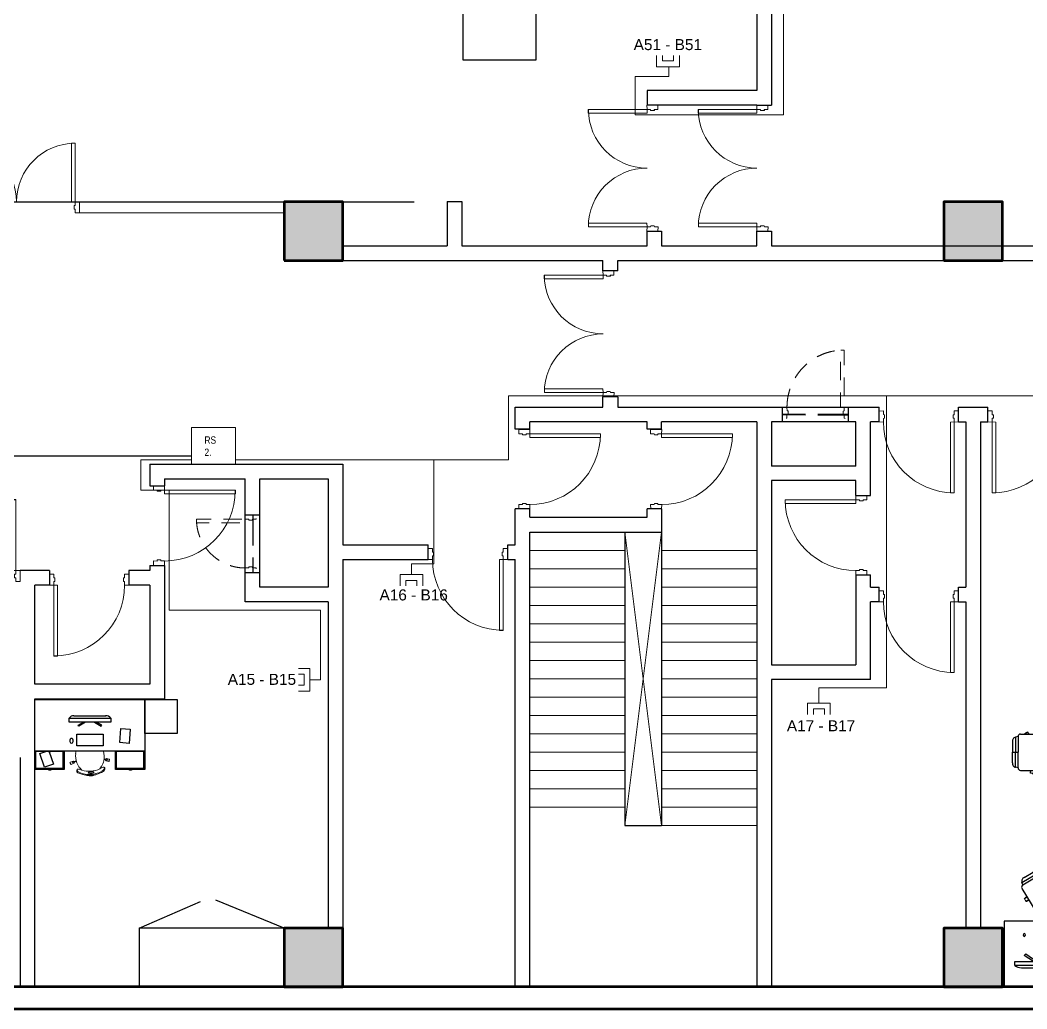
# Model space of a CAD drawing. Header units: millimetres. Extents: x 521 to 148073, y -17811 to 32040.
# Drawn here: x 14911 to 29026, y 1225 to 15078 of the extents above; entities that cross this region are included whole.
import ezdxf

# ---------------------------------------------------------------- set-up
doc = ezdxf.new("R2010")
doc.units = ezdxf.units.MM
doc.linetypes.add('DGN Style 2', pattern=[0.41784, 0.250704, -0.167136])
doc.linetypes.add('DGN Style 3', pattern=[0.584976, 0.41784, -0.167136])
doc.layers.add('kab žlab', color=6, linetype='Continuous')
doc.layers.add('srafa', color=7, linetype='Continuous')
for name, color, linetype, lineweight in [('nabytek', 7, 'Continuous', 30), ('OAP220', 1, 'Continuous', 30), ('OAP240', 7, 'Continuous', 0), ('OAP280', 2, 'Continuous', 53), ('OAP313', 1, 'Continuous', 0), ('OAP315', 5, 'Continuous', 0), ('OAP319', 7, 'Continuous', 0), ('OAP325', 1, 'Continuous', 0), ('OAP417', 2, 'Continuous', 0), ('RC1.', 190, 'Continuous', 20), ('RC2.', 150, 'Continuous', 20)]:
    doc.layers.add(name, color=color, linetype=linetype, lineweight=lineweight)
doc.styles.add('PDF Arial', font='arial.ttf')
doc.styles.get("Standard").update_dxf_attribs({"font": 'technic_.ttf', "height": 100})

# ---------------------------------------------------------------- blocks, each defined once
blk = doc.blocks.new('*U8')
at = {"layer": 'OAP315', "extrusion": (0, 0, -1), "flags": 128}
for points in [[(-0.486, 0.735), (-0.532, 0.754), (-0.836, 0.014), (-0.789, -0.005), (-0.486, 0.735)], [(0.645, -0.593), (0.599, -0.574), (0.902, 0.167), (0.948, 0.148), (0.645, -0.593)], [(-0.891, 0.037), (-0.836, 0.014), (-0.855, -0.032), (-0.841, -0.038), (-0.86, -0.084), (-0.874, -0.079), (-0.893, -0.125), (-0.948, -0.102), (-0.891, 0.037)], [(0.7, -0.615), (0.645, -0.593), (0.626, -0.639), (0.612, -0.633), (0.593, -0.68), (0.607, -0.685), (0.588, -0.731), (0.643, -0.754), (0.7, -0.615)]]:
    blk.add_lwpolyline(points, close=True, dxfattribs=at)
at = {"layer": 'OAP315', "extrusion": (0, 0, -1)}
blk.add_arc((-0.836, 0.014), 0.8, 337.7176, 67.7176, dxfattribs=at)
at = {"layer": 'OAP315'}
blk.add_arc((-0.645, -0.593), 0.8, 22.2824, 112.2824, dxfattribs=at)
blk = doc.blocks.new('B1500-91')
at = {"layer": 'OAP315', "rotation": 67.71764840910753}
blk.add_blockref('*U8', (-0.304, 0.881), dxfattribs=at)
blk = doc.blocks.new('*U6')
at = {"layer": 'OAP315', "extrusion": (0, 0, -1), "flags": 128}
for points in [[(0.059, -0.409), (0.025, -0.373), (0.723, 0.294), (0.757, 0.258), (0.059, -0.409)], [(-0.649, 0.332), (-0.607, 0.289), (-0.643, 0.254), (-0.633, 0.243), (-0.669, 0.209), (-0.68, 0.22), (-0.716, 0.185), (-0.757, 0.229), (-0.649, 0.332)], [(0.101, -0.452), (0.059, -0.409), (0.023, -0.444), (0.013, -0.433), (-0.023, -0.467), (-0.013, -0.478), (-0.049, -0.513), (-0.008, -0.556), (0.101, -0.452)]]:
    blk.add_lwpolyline(points, close=True, dxfattribs=at)
at = {"layer": 'OAP315'}
blk.add_arc((-0.059, -0.409), 0.965, 46.3107, 136.3107, dxfattribs=at)
blk = doc.blocks.new('A900-90')
at = {"layer": 'OAP315', "rotation": 313.6892712838268}
blk.add_blockref('*U6', (0.397, 0.24), dxfattribs=at)
blk = doc.blocks.new('*U23')
at = {"layer": 'OAP313', "linetype": 'DGN Style 2', "extrusion": (0, 0, -1), "flags": 128}
for points in [[(0.311, 0.168), (0.283, 0.127), (-0.36, 0.568), (-0.332, 0.609), (0.311, 0.168)], [(0.345, 0.217), (0.311, 0.168), (0.352, 0.14), (0.344, 0.127), (0.385, 0.099), (0.394, 0.111), (0.435, 0.083), (0.469, 0.132), (0.345, 0.217)], [(-0.164, -0.525), (-0.13, -0.475), (-0.089, -0.503), (-0.081, -0.491), (-0.039, -0.519), (-0.048, -0.532), (-0.007, -0.56), (-0.041, -0.609), (-0.164, -0.525)]]:
    blk.add_lwpolyline(points, close=True, dxfattribs=at)
at = {"layer": 'OAP313', "linetype": 'DGN Style 2'}
blk.add_arc((-0.311, 0.168), 0.78, 304.8212, 34.4774, dxfattribs=at)
blk = doc.blocks.new('*U22')
at = {"layer": 'OAP220'}
for p, q in [((0.132, 0.471), (-0.033, 0.358)), ((0.642, -0.27), (0.477, -0.384))]:
    blk.add_line(p, q, dxfattribs=at)
at = {"layer": 'OAP220', "linetype": 'DGN Style 3', "lineweight": 40}
blk.add_line((0.05, 0.415), (0.559, -0.327), dxfattribs=at)
at = {"layer": 'OAP313', "linetype": 'DGN Style 2', "extrusion": (0, 0, -1), "rotation": 291.0451182002879}
blk.add_blockref('*U23', (-0.046, -0.042), dxfattribs=at)
blk = doc.blocks.new('AP715-90-HR')
at = {"layer": 'OAP220', "rotation": 55.52255910014399}
blk.add_blockref('*U22', (0.314, -0.176), dxfattribs=at)
blk = doc.blocks.new('*U14')
at = {"layer": 'OAP313', "linetype": 'DGN Style 2', "flags": 128}
for points in [[(-0.266, 0.436), (-0.222, 0.395), (-0.188, 0.431), (-0.177, 0.421), (-0.142, 0.457), (-0.153, 0.467), (-0.119, 0.503), (-0.162, 0.545), (-0.266, 0.436)], [(0.302, -0.106), (0.258, -0.065), (0.293, -0.028), (0.282, -0.018), (0.317, 0.018), (0.328, 0.008), (0.362, 0.044), (0.405, 0.002), (0.302, -0.106)], [(-0.236, -0.51), (-0.2, -0.545), (0.258, -0.065), (0.222, -0.03), (-0.236, -0.51)]]:
    blk.add_lwpolyline(points, close=True, dxfattribs=at)
at = {"layer": 'OAP313', "linetype": 'DGN Style 2', "extrusion": (0, 0, -1)}
blk.add_arc((-0.26, -0.064), 0.666, 313.7679, 43.5275, dxfattribs=at)
blk = doc.blocks.new('AP600-90_1')
at = {"layer": 'OAP313', "linetype": 'DGN Style 2', "rotation": 313.6892711747349}
blk.add_blockref('*U14', (-0.132, 0.291), dxfattribs=at)
blk = doc.blocks.new('*U12')
at = {"layer": 'OAP220'}
for p, q in [((0.43, 0.178), (0.543, 0.013)), ((-0.217, -0.266), (-0.104, -0.431))]:
    blk.add_line(p, q, dxfattribs=at)
at = {"layer": 'OAP220', "linetype": 'DGN Style 3'}
blk.add_line((-0.158, -0.353), (0.49, 0.091), dxfattribs=at)
at = {"layer": 'OAP313', "linetype": 'DGN Style 2', "rotation": 304.477440899856}
blk.add_blockref('AP600-90_1', (-0.217, -0.266), dxfattribs=at)
blk = doc.blocks.new('AP600-90')
at = {"layer": 'OAP220', "rotation": 55.52255910014399}
blk.add_blockref('*U12', (-0.097, 0.33), dxfattribs=at)
blk = doc.blocks.new('*U78')
at = {"layer": 'nabytek'}
for p, q in [((-58, 2137), (-58, 2307)), ((-33, 2331), (312, 2331)), ((436, 2331), (90, 2331)), ((461, 2137), (461, 2307)), ((-224, 1966), (-195, 2001)), ((-195, 2001), (-88, 2001)), ((133, 2087), (-16, 2087)), ((133, 1961), (133, 2087)), ((172, 2087), (133, 2087)), ((172, 2087), (172, 1961)), ((172, 2087), (312, 2087)), ((230, 2087), (230, 1961)), ((270, 1961), (270, 2087)), ((270, 2087), (419, 2087)), ((598, 2001), (490, 2001)), ((627, 1966), (598, 2001)), ((-224, 580), (-224, 1966)), ((-1, 1961), (312, 1961)), ((403, 1961), (90, 1961)), ((90, 1961), (270, 1961)), ((312, 1961), (133, 1961)), ((172, 1961), (205, 1961)), ((627, -230), (627, 1966)), ((-959, 1177), (-994, 1168)), ((-994, 1168), (-994, 957)), ((-959, 1177), (-959, 957)), ((-924, 1212), (-546, 1212)), ((-815, 1235), (-809, 1215)), ((-808, 1212), (-809, 1215)), ((-546, 1212), (-485, 1153)), ((-485, 1153), (-485, 957)), ((-1038, 1106), (-1038, 957)), ((-554, 128), (107, 1032)), ((168, 995), (-482, 102)), ((-473, 1075), (-469, 1054)), ((-465, 1034), (-469, 1054)), ((-1038, 808), (-1038, 957)), ((-1038, 957), (-959, 957)), ((-994, 746), (-994, 957)), ((-959, 737), (-959, 957)), ((-485, 761), (-485, 957)), ((-959, 737), (-994, 746)), ((-546, 702), (-485, 761)), ((-472, 777), (-468, 798)), ((-465, 819), (-468, 798)), ((-924, 702), (-546, 702)), ((-451, 369), (-451, 452)), ((-451, 452), (-425, 452)), ((-224, 452), (-224, 456)), ((65, 296), (72, 259)), ((-502, 210), (-121, 280)), ((-482, 102), (-502, 210)), ((-101, 171), (-482, 102)), ((-100, 166), (-101, 171)), ((79, 222), (72, 259)), ((-554, 128), (-482, 102)), ((-224, -219), (-224, -29)), ((-174, -280), (421, -280)), ((555, -280), (421, -280)), ((-619, -645), (-746, -722)), ((-543, -651), (-724, -759)), ((-517, -676), (-706, -789)), ((-517, -676), (-543, -651)), ((-469, -688), (-274, -1012)), ((-904, -868), (-724, -759)), ((-894, -903), (-706, -789)), ((-874, -799), (-746, -722)), ((-746, -722), (-706, -789)), ((-409, -788), (-407, -785)), ((-393, -769), (-407, -785)), ((-906, -951), (-711, -1275)), ((-894, -903), (-904, -868)), ((-293, -1094), (-461, -1196)), ((-274, -1012), (-293, -1094)), ((-629, -1297), (-461, -1196)), ((-385, -1173), (-369, -1159)), ((-354, -1145), (-369, -1159)), ((-711, -1275), (-629, -1297)), ((-608, -1300), (-589, -1292)), ((-569, -1284), (-589, -1292)), ((185, -1849), (200, -1830)), ((200, -1830), (336, -1898)), ((860, -1829), (476, -1880)), ((730, -1761), (617, -1861)), ((655, -1856), (749, -1775)), ((749, -1775), (730, -1761)), ((-1002, -1975), (-516, -1975)), ((-873, -1890), (-851, -1869)), ((-742, -1975), (-873, -1890)), ((-851, -1869), (-694, -1975)), ((-30, -1975), (-516, -1975)), ((-181, -1869), (-338, -1975)), ((-290, -1975), (-159, -1890)), ((-159, -1890), (-181, -1869)), ((92, -1930), (476, -1880)), ((172, -1991), (485, -1950)), ((297, -1903), (185, -1849)), ((396, -1961), (424, -1977)), ((424, -1977), (488, -1969)), ((799, -1908), (485, -1950)), ((551, -1961), (488, -1969)), ((574, -1938), (551, -1961)), ((-912, -2064), (-516, -2064)), ((-628, -2064), (-596, -2088)), ((-596, -2088), (-516, -2088)), ((-119, -2064), (-516, -2064)), ((-435, -2088), (-516, -2088)), ((-404, -2064), (-435, -2088))]:
    blk.add_line(p, q, dxfattribs=at)
for points in [[(43, 946), (24, 946), (24, 1296), (405, 1296), (405, 946), (132, 946)], [(-853, 1212), (-857, 1222), (-815, 1235), (-809, 1215)], [(-808, 1212), (-809, 1215)], [(-485, 1072), (-473, 1075), (-469, 1054)], [(-485, 1030), (-465, 1034), (-469, 1054)], [(-485, 822), (-465, 819), (-468, 798)], [(-485, 779), (-472, 777), (-468, 798)], [(-762, 660), (-782, 661), (-780, 702)], [(-762, 660), (-741, 659), (-739, 702)], [(-425, 452), (421, 452), (421, -29), (-451, -29), (-451, 108)], [(-451, 219), (-451, 369)], [(-111, 226), (-122, 286), (43, 315)], [(65, 296), (72, 259)], [(-604, 275), (-502, 210), (-554, 128), (-656, 194)], [(-111, 226), (-100, 166), (65, 196)], [(79, 222), (72, 259)], [(-433, -748), (-426, -740), (-393, -769), (-407, -785)], [(-409, -788), (-407, -785)], [(-858, -1112), (-868, -1093), (-832, -1074)], [(-858, -1112), (-848, -1130), (-810, -1110)], [(-577, -1265), (-569, -1284), (-589, -1292)], [(-399, -1158), (-385, -1173), (-369, -1159)], [(-362, -1136), (-354, -1145), (-369, -1159)], [(-613, -1287), (-608, -1300), (-589, -1292)], [(482, -1925), (866, -1875), (860, -1829), (476, -1880)], [(-516, -2033), (-1002, -2033), (-1002, -1975), (-516, -1975)], [(-516, -2033), (-30, -2033), (-30, -1975), (-516, -1975)], [(482, -1925), (98, -1975), (92, -1930), (476, -1880)]]:
    blk.add_lwpolyline(points, dxfattribs=at)
blk.add_lwpolyline([(-1154, -2331), (1154, -2331), (1154, -1412), (-1154, -1412)], close=True, dxfattribs=at)
blk.add_circle((205, 1122), 133, dxfattribs=at)
for centre, radius, start, end in [((-29, 2302), 29.4, 81.9407, 170.0281), ((432, 2302), 29.4, 9.9719, 98.0593), ((-10, 2135), 48.2, 177.1723, 277.1519), ((413, 2135), 48.2, 262.8481, 2.8277), ((5, 2088), 127, 223.3085, 272.3226), ((398, 2088), 127, 267.6774, 316.6915), ((-985, 1115), 53.5, 99.8338, 189.9471), ((-919, 1172), 39.9, 96.8424, 173.1576), ((-826, 1200), 36, 75.9742, 139.9989), ((-488, 1041), 36, 69.914, 84.7701), ((-492, 1059), 36, 283.3806, 313.9387), ((-985, 799), 53.5, 170.0529, 260.1662), ((-919, 742), 39.9, 186.8424, 263.1576), ((-491, 792), 36, 49.4152, 79.7512), ((-488, 811), 36, 275.6596, 293.4399), ((-547, 764), 61.7, 357.2677, 2.7323), ((-751, 681), 36, 145.1372, 209.162), ((-770, 682), 36, 325.1372, 29.162), ((-630, 234), 48.4, 57.5834, 237.5834), ((41, 290), 25.6, 6.9044, 85.0243), ((53, 219), 25.6, 295.6337, 13.7535), ((-150, -209), 74.5, 172.1869, 251.4375), ((556, -206), 74.5, 262.1869, 341.4375), ((-584, -686), 53.5, 40.8802, 130.9935), ((-501, -712), 39.9, 37.8889, 114.204), ((-854, -848), 53.5, 111.0994, 201.2126), ((-429, -778), 36, 17.0206, 81.0453), ((-869, -934), 39.9, 127.8889, 204.204), ((-834, -1110), 36, 86.1837, 150.2084), ((-843, -1093), 36, 266.1837, 330.2084), ((-606, -1275), 36, 350.4617, 20.7977), ((-377, -1137), 36, 224.4271, 254.9851), ((-391, -1150), 36, 10.9604, 25.8166), ((-658, -1242), 61.7, 298.3141, 303.7788), ((-588, -1268), 36, 216.706, 234.4864), ((153, -1892), 101, 236.3367, 280.537), ((791, -1808), 101, 274.3953, 318.5955), ((-919, -1937), 126, 228.8706, 273.0709), ((-113, -1937), 126, 266.9291, 311.1294)]:
    blk.add_arc(centre, radius, start, end, dxfattribs=at)
blk = doc.blocks.new('*U79')
at = {"layer": 'nabytek', "color": 0, "linetype": 'ByBlock', "lineweight": -2, "transparency": 16777216}
for p in [(0, 0), (3084, 0), (6167, 0), (9251, 0)]:
    blk.add_blockref('*U78', p, dxfattribs=at)

msp = doc.modelspace()

# ---------------------------------------------------------------- linework, layer by layer
at = {"layer": 'kab žlab'}
msp.add_line((14809, 8973), (17315, 8973), dxfattribs=at)
at = {"layer": 'nabytek'}
for p, q in [((15665, 5331), (16114, 5331)), ((15726, 5199), (15799, 5241)), ((15829, 5241), (15733, 5186)), ((15952, 5241), (16048, 5186)), ((16056, 5199), (15983, 5241)), ((15733, 5186), (15726, 5199)), ((16048, 5186), (16056, 5199)), ((16159, 4694), (16165, 4720)), ((16580, 2356), (17438, 2728)), ((18612, 2356), (17655, 2748))]:
    msp.add_line(p, q, dxfattribs=at)
for points in [[(22141, 16421), (22141, 14516), (21124, 14516), (21124, 17271), (22257, 17271)], [(15318, 4827), (15377, 4654), (15253, 4611), (15188, 4801), (15287, 4835)]]:
    msp.add_lwpolyline(points, dxfattribs=at)
for points in [[(15117, 5558), (16658, 5558), (16658, 4835), (15117, 4835)], [(16658, 5558), (17114, 5558), (17114, 5084), (16658, 5084)], [(16182, 5300), (16182, 5241), (15600, 5241), (15600, 5300)], [(16325, 5154), (16455, 5144), (16440, 4945), (16309, 4955)], [(16073, 5076), (16073, 4908), (15705, 4908), (15705, 5076)], [(15117, 4835), (15528, 4835), (15528, 4578), (15117, 4578)], [(15132, 4835), (15509, 4835), (15509, 4594), (15132, 4594)], [(15310, 4835), (15336, 4835), (15336, 4827), (15310, 4827)], [(16247, 4835), (16658, 4835), (16658, 4578), (16247, 4578)], [(16263, 4835), (16640, 4835), (16640, 4594), (16263, 4594)], [(15311, 4578), (15341, 4578), (15341, 4568), (15311, 4568)], [(16442, 4578), (16471, 4578), (16471, 4568), (16442, 4568)], [(18612, 1533), (18612, 2356), (16580, 2356), (16580, 1533)]]:
    msp.add_lwpolyline(points, close=True, dxfattribs=at)
at = {"layer": 'nabytek', "lineweight": 13}
for points in [[(15620, 4651), (15610, 4676)], [(15653, 4697), (15615, 4682), (15660, 4696)], [(15665, 4666), (15628, 4650), (15670, 4671)], [(15653, 4697), (15655, 4697), (15657, 4695)], [(15670, 4671), (15669, 4674), (15665, 4685), (15660, 4696)], [(15696, 4701), (15668, 4690)], [(15698, 4693), (15671, 4682)], [(16086, 4720), (16107, 4716)], [(16087, 4729), (16109, 4724)], [(16109, 4705), (16110, 4708), (16113, 4720), (16116, 4731)], [(16115, 4700), (16155, 4691), (16109, 4705)], [(16123, 4733), (16162, 4724), (16116, 4731)], [(16119, 4731), (16120, 4733), (16123, 4733)], [(16159, 4694), (16157, 4692), (16155, 4691)], [(15628, 4650), (15625, 4650), (15624, 4652)], [(15760, 4516), (15722, 4532), (15714, 4538), (15707, 4548)], [(15760, 4516), (15722, 4532), (15714, 4538), (15707, 4548)], [(15713, 4579), (15717, 4583)], [(15713, 4579), (15717, 4583)], [(15719, 4584), (15731, 4582)], [(15719, 4584), (15731, 4582)], [(15775, 4567), (15731, 4582)], [(15775, 4567), (15731, 4582)], [(15750, 4600), (15775, 4567)], [(15750, 4600), (15775, 4567)], [(15874, 4525), (15867, 4529), (15864, 4534), (15869, 4539), (15884, 4543)], [(15874, 4525), (15867, 4529), (15864, 4534), (15869, 4539), (15884, 4543)], [(15864, 4534), (15869, 4539), (15864, 4534), (15867, 4529)], [(15864, 4534), (15869, 4539), (15864, 4534), (15867, 4529)], [(15869, 4539), (15884, 4543)], [(15869, 4539), (15884, 4543)], [(15874, 4525), (15906, 4529)], [(15874, 4525), (15906, 4529)], [(15884, 4543), (15905, 4545), (15925, 4546)], [(15884, 4543), (15905, 4545), (15925, 4546)], [(15905, 4545), (15884, 4543)], [(15905, 4545), (15884, 4543)], [(15886, 4527), (15886, 4522)], [(15892, 4522), (15889, 4527)], [(15889, 4522), (15889, 4527)], [(15916, 4530), (15913, 4522), (15909, 4522), (15891, 4527)], [(15925, 4546), (15905, 4545)], [(15925, 4546), (15905, 4545)], [(15906, 4529), (15938, 4530)], [(15906, 4529), (15938, 4530)], [(15919, 4530), (15920, 4524)], [(15925, 4546), (15940, 4545)], [(15925, 4546), (15940, 4545), (15946, 4540), (15944, 4535), (15938, 4530)], [(15925, 4546), (15940, 4545)], [(15925, 4546), (15940, 4545), (15946, 4540), (15944, 4535), (15938, 4530)], [(15944, 4535), (15938, 4530), (15944, 4535), (15946, 4540)], [(15944, 4535), (15938, 4530), (15944, 4535), (15946, 4540)], [(16029, 4587), (16050, 4623)], [(16029, 4587), (16050, 4623)], [(16070, 4609), (16029, 4587)], [(16070, 4609), (16029, 4587)], [(16099, 4578), (16094, 4568), (16087, 4561), (16052, 4538)], [(16099, 4578), (16094, 4568), (16087, 4561), (16052, 4538)], [(16070, 4609), (16082, 4612)], [(16070, 4609), (16082, 4612)], [(16084, 4612), (16089, 4608)], [(16084, 4612), (16089, 4608)], [(15845, 4496), (15845, 4496)], [(15845, 4496), (15845, 4496)], [(15957, 4502), (15909, 4495), (15859, 4495)], [(15957, 4502), (15909, 4495), (15859, 4495)], [(15909, 4495), (15859, 4495)], [(15909, 4495), (15859, 4495)], [(15957, 4502), (15909, 4495)], [(15957, 4502), (15909, 4495)], [(15971, 4506), (15957, 4502)], [(15971, 4506), (15957, 4502)]]:
    msp.add_lwpolyline(points, dxfattribs=at)
at = {"layer": 'nabytek'}
for centre, radius, start, end in [((15660, 5259), 72.3, 85.6855, 146.0418), ((16112, 5239), 92.7, 41.0903, 91.6783)]:
    msp.add_arc(centre, radius, start, end, dxfattribs=at)
at = {"layer": 'nabytek', "lineweight": 13}
for centre, radius, start, end in [((16017, 4772), 329, 174.2916, 197.7947), ((16017, 4772), 329, 174.2916, 197.7947), ((15864, 4792), 175, 164.969, 175.8878), ((15864, 4792), 175, 164.969, 175.8878), ((15759, 4752), 329, 351.0504, 14.5536), ((15759, 4752), 329, 351.0504, 14.5536), ((15957, 4783), 277, 203.7964, 221.5067), ((15957, 4783), 277, 203.7964, 221.5067), ((15817, 4772), 277, 327.339, 345.0494), ((15817, 4772), 277, 327.339, 345.0494), ((15758, 4565), 53.2, 173.6868, 198.5143), ((15758, 4565), 53.2, 173.6868, 198.5143), ((15737, 4571), 25.2, 160.9045, 199.3357), ((15737, 4571), 25.2, 160.9045, 199.3357), ((15737, 4571), 25.2, 160.9045, 199.3357), ((15737, 4571), 25.2, 160.9045, 199.3357), ((15735, 4567), 22.1, 192.5077, 231.6906), ((15735, 4567), 22.1, 192.5077, 231.6906), ((15735, 4567), 22.1, 192.5077, 231.6906), ((15735, 4567), 22.1, 192.5077, 231.6906), ((15825, 4713), 194, 237.4248, 250.0501), ((15825, 4713), 194, 237.4248, 250.0501), ((15825, 4713), 194, 237.4248, 250.0501), ((15825, 4713), 194, 237.4248, 250.0501), ((15883, 4852), 344, 248.9229, 263.2418), ((15883, 4852), 344, 248.9229, 263.2418), ((15883, 4852), 344, 248.9229, 263.2418), ((15883, 4852), 344, 248.9229, 263.2418), ((15875, 4921), 368, 254.192, 274.4662), ((15875, 4921), 368, 254.192, 274.4662), ((15875, 4921), 368, 254.192, 274.4662), ((15875, 4921), 368, 254.192, 274.4662), ((15900, 4612), 90.8, 253.6066, 274.1247), ((15900, 4612), 90.8, 253.6066, 274.1247), ((15876, 4921), 368, 274.3791, 294.6532), ((15876, 4921), 368, 274.3791, 294.6532), ((15876, 4921), 368, 274.3791, 294.6532), ((15876, 4921), 368, 274.3791, 294.6532), ((15899, 4612), 90.8, 274.721, 295.2388), ((15899, 4612), 90.8, 274.721, 295.2388), ((15883, 4835), 327, 274.3529, 285.7986), ((15883, 4835), 327, 274.3529, 285.7986), ((15883, 4835), 327, 274.3529, 285.7986), ((15883, 4835), 327, 274.3529, 285.7986), ((15880, 4849), 356, 282.6255, 298.9984), ((15880, 4849), 356, 282.6255, 298.9984), ((15879, 4851), 344, 285.6034, 299.9223), ((15879, 4851), 344, 285.6034, 299.9223), ((15879, 4851), 344, 285.6034, 299.9223), ((15879, 4851), 344, 285.6034, 299.9223), ((15957, 4723), 194, 298.794, 311.4214), ((15957, 4723), 194, 298.794, 311.4214), ((15957, 4723), 194, 298.794, 311.4214), ((15957, 4723), 194, 298.794, 311.4214), ((16069, 4593), 22.1, 317.1546, 356.3375), ((16069, 4593), 22.1, 317.1546, 356.3375), ((16069, 4593), 22.1, 317.1546, 356.3375), ((16069, 4593), 22.1, 317.1546, 356.3375), ((16067, 4596), 25.2, 349.5095, 27.9407), ((16067, 4596), 25.2, 349.5095, 27.9407), ((16067, 4596), 25.2, 349.5095, 27.9407), ((16067, 4596), 25.2, 349.5095, 27.9407), ((16047, 4587), 53.2, 350.3322, 15.1518), ((16047, 4587), 53.2, 350.3322, 15.1518), ((15883, 4850), 356, 249.8467, 266.2196), ((15883, 4850), 356, 249.8467, 266.2196), ((15882, 4835), 327, 263.0467, 274.4922), ((15882, 4835), 327, 263.0467, 274.4922), ((15882, 4835), 327, 263.0467, 274.4922), ((15882, 4835), 327, 263.0467, 274.4922), ((15893, 4679), 189, 255.3185, 274.7441), ((15893, 4679), 189, 255.3185, 274.7441)]:
    msp.add_arc(centre, radius, start, end, dxfattribs=at)
at = {"layer": 'nabytek'}
msp.add_ellipse((15631, 4982), major_axis=(0, -36.8), ratio=0.550267, dxfattribs=at)
msp.add_ellipse((28990, 2259), major_axis=(0, 24.8), ratio=0.503716, start_param=-3.141592653589793, end_param=3.141592653589793, dxfattribs=at)
at = {"layer": 'nabytek', "lineweight": 13}
for points in [[(15613, 4677), (15613, 4679), (15614, 4681), (15615, 4682)], [(15644, 4680), (15643, 4686), (15650, 4694), (15657, 4694)], [(15659, 4667), (15652, 4666), (15644, 4673), (15644, 4680)], [(15647, 4676), (15645, 4681), (15648, 4689), (15653, 4691)], [(15661, 4670), (15656, 4668), (15649, 4671), (15647, 4676)], [(15653, 4691), (15657, 4694), (15665, 4692), (15668, 4687)], [(15657, 4694), (15663, 4695), (15671, 4688), (15671, 4682)], [(15668, 4687), (15672, 4675), (15666, 4667), (15659, 4667)], [(15669, 4683), (15671, 4678), (15667, 4671), (15661, 4670)], [(15671, 4682), (15668, 4669), (15667, 4666), (15665, 4666)], [(16107, 4715), (16106, 4722), (16113, 4730), (16119, 4730)], [(16121, 4703), (16115, 4702), (16107, 4709), (16107, 4715)], [(16119, 4705), (16113, 4706), (16108, 4712), (16109, 4717)], [(16110, 4721), (16111, 4726), (16119, 4730), (16124, 4727)], [(16115, 4700), (16114, 4701), (16112, 4703), (16113, 4704)], [(16119, 4730), (16126, 4731), (16134, 4724), (16134, 4718)], [(16132, 4714), (16131, 4709), (16124, 4704), (16119, 4705)], [(16134, 4718), (16135, 4711), (16128, 4703), (16121, 4703)], [(16124, 4727), (16129, 4726), (16133, 4719), (16132, 4714)], [(16162, 4724), (16164, 4724), (16165, 4721), (16165, 4720)], [(15705, 4571), (15706, 4577), (15711, 4582), (15717, 4583)], [(15705, 4571), (15706, 4577), (15711, 4582), (15717, 4583)], [(15713, 4579), (15714, 4581), (15716, 4584), (15719, 4584)], [(15713, 4579), (15714, 4581), (15716, 4584), (15719, 4584)], [(16082, 4612), (16085, 4612), (16088, 4610), (16089, 4608)], [(16082, 4612), (16085, 4612), (16088, 4610), (16089, 4608)], [(16084, 4612), (16090, 4611), (16096, 4607), (16098, 4601)], [(16084, 4612), (16090, 4611), (16096, 4607), (16098, 4601)], [(15957, 4502), (15951, 4497), (15930, 4492), (15909, 4490)], [(15957, 4502), (15951, 4497), (15930, 4492), (15909, 4490)]]:
    msp.add_open_spline(points, degree=3, dxfattribs=at)
at = {"layer": 'OAP220'}
for p, q in [((25242, 17286), (25242, 14094)), ((25447, 16104), (25447, 13889)), ((23700, 14094), (23700, 13889)), ((25242, 14094), (23700, 14094)), ((25242, 13889), (23700, 13889)), ((25242, 13889), (25447, 13889)), ((7074, 12532), (20436, 12532)), ((20899, 12539), (21104, 12539)), ((20899, 12539), (20899, 11915)), ((21104, 12539), (21104, 11915)), ((23700, 11915), (23700, 12121)), ((25242, 11915), (25242, 12121)), ((19434, 11915), (20899, 11915)), ((21104, 11915), (23700, 11915)), ((23905, 11915), (25242, 11915)), ((25447, 11915), (32360, 11915)), ((19434, 11709), (23083, 11709)), ((23083, 11566), (23083, 11709)), ((23289, 11566), (23289, 11709)), ((23289, 11709), (35896, 11709)), ((23289, 11566), (23083, 11566)), ((23289, 9798), (23083, 9798)), ((23083, 9654), (23083, 9798)), ((23289, 9798), (23289, 9654)), ((21850, 9345), (21850, 9654)), ((21850, 9654), (23083, 9654)), ((23289, 9654), (26953, 9654)), ((28068, 9654), (28479, 9654)), ((23700, 9448), (22055, 9448)), ((22055, 9345), (22055, 9448)), ((23700, 9345), (23700, 9448)), ((23905, 9345), (23905, 9448)), ((23905, 9345), (23905, 9448)), ((25242, 9448), (23905, 9448)), ((25242, 9448), (25242, 1533)), ((26629, 9448), (25447, 9448)), ((25447, 9448), (25447, 8831)), ((26629, 9345), (26629, 9448)), ((26629, 8831), (26629, 9448)), ((26835, 8420), (26835, 9448)), ((26953, 9448), (26835, 9448)), ((28068, 9448), (28171, 9448)), ((28171, 9448), (28171, 7135)), ((28377, 9448), (28377, 2356)), ((28377, 9448), (28479, 9448)), ((16730, 8857), (19434, 8857)), ((16730, 8857), (16730, 8554)), ((19434, 8857), (19434, 7726)), ((26629, 8831), (25447, 8831)), ((16936, 8651), (16936, 8554)), ((16936, 8651), (18067, 8651)), ((18067, 6930), (18067, 8651)), ((18272, 7135), (18272, 8651)), ((18272, 8651), (19228, 8651)), ((19228, 8651), (19228, 7135)), ((25447, 8626), (25447, 6046)), ((26629, 8626), (25447, 8626)), ((26629, 8420), (26629, 8626)), ((16730, 8554), (16936, 8554)), ((21850, 7726), (21850, 8230)), ((22055, 8112), (22055, 8230)), ((23700, 8112), (23700, 8230)), ((23905, 8230), (23905, 3795)), ((22055, 8112), (23700, 8112)), ((22055, 7906), (23905, 7906)), ((22055, 1533), (22055, 7906)), ((23391, 7906), (23391, 3795)), ((19434, 7726), (20631, 7726)), ((21747, 7726), (21850, 7726)), ((19434, 7521), (20631, 7521)), ((19434, 7521), (19434, 2356)), ((21747, 7521), (21850, 7521)), ((21850, 1533), (21850, 7521)), ((15322, 7367), (14911, 7367)), ((15322, 7367), (15322, 7161)), ((16437, 7367), (16437, 7161)), ((16730, 7367), (16437, 7367)), ((16730, 7438), (16936, 7438)), ((16730, 7438), (16730, 7367)), ((16936, 7438), (16936, 5568)), ((26629, 7305), (26629, 6046)), ((26835, 7135), (26835, 7305)), ((15117, 5773), (15117, 7161)), ((15322, 7161), (15117, 7161)), ((16730, 7161), (16437, 7161)), ((16730, 7161), (16730, 5773)), ((19228, 7135), (18272, 7135)), ((26835, 7135), (26953, 7135)), ((28068, 7135), (28171, 7135)), ((19228, 6930), (18067, 6930)), ((19228, 6930), (19228, 2356)), ((26953, 6930), (26835, 6930)), ((26835, 5840), (26835, 6930)), ((28068, 6930), (28171, 6930)), ((28171, 6930), (28171, 2356)), ((25447, 6046), (26629, 6046)), ((25447, 5840), (25447, 1533)), ((26835, 5840), (25447, 5840)), ((16730, 5773), (15117, 5773)), ((15117, 5568), (16936, 5568)), ((15117, 1533), (15117, 5568)), ((14911, 4745), (14911, 1533))]:
    msp.add_line(p, q, dxfattribs=at)
at = {"layer": 'OAP220', "color": 7, "lineweight": 0}
for p, q in [((23905, 7902), (23391, 3795)), ((23391, 7902), (23905, 3795))]:
    msp.add_line(p, q, dxfattribs=at)
at = {"layer": 'OAP220', "flags": 128}
for points in [[(23700, 11915), (23700, 12121), (23905, 12121), (23905, 11915)], [(25242, 11915), (25242, 12121), (25447, 12121), (25447, 11915)], [(26953, 9448), (26953, 9654)], [(26953, 9448), (26953, 9654)], [(28068, 9448), (28068, 9654)], [(28068, 9448), (28068, 9654)], [(28479, 9448), (28479, 9654)], [(28479, 9448), (28479, 9654)], [(22055, 9345), (21850, 9345)], [(22055, 9345), (21850, 9345)], [(23905, 9345), (23700, 9345)], [(23905, 9345), (23700, 9345)], [(26629, 8420), (26835, 8420)], [(26629, 8420), (26835, 8420)], [(22055, 8230), (21850, 8230)], [(23905, 8230), (23700, 8230)], [(20631, 7521), (20631, 7726)], [(21747, 7521), (21747, 7726)], [(26629, 7305), (26835, 7305)], [(26953, 6930), (26953, 7135)], [(26953, 6930), (26953, 7135)], [(28068, 6930), (28068, 7135)], [(28068, 6930), (28068, 7135)], [(23391, 3795), (23905, 3795)]]:
    msp.add_lwpolyline(points, dxfattribs=at)
at = {"layer": 'OAP240'}
for p, q in [((22055, 7649), (23391, 7649)), ((23905, 7649), (25242, 7649)), ((22055, 7392), (23391, 7392)), ((23905, 7392), (25242, 7392)), ((22055, 7135), (23391, 7135)), ((23905, 7135), (25242, 7135)), ((22055, 6878), (23391, 6878)), ((23905, 6878), (25242, 6878)), ((22055, 6621), (23391, 6621)), ((23905, 6621), (25242, 6621)), ((22055, 6364), (23391, 6364)), ((23905, 6364), (25242, 6364)), ((22055, 6107), (23391, 6107)), ((23905, 6107), (25242, 6107)), ((22055, 5850), (23391, 5850)), ((23905, 5850), (25242, 5850)), ((22055, 5593), (23391, 5593)), ((23905, 5593), (25242, 5593)), ((22055, 5336), (23391, 5336)), ((23905, 5336), (25242, 5336)), ((22055, 5079), (23391, 5079)), ((23905, 5079), (25242, 5079)), ((22055, 4822), (23391, 4822)), ((23905, 4822), (25242, 4822)), ((22055, 4566), (23391, 4566)), ((23905, 4566), (25242, 4566)), ((22055, 4309), (23391, 4309)), ((23905, 4309), (25242, 4309)), ((22055, 4052), (23391, 4052)), ((23905, 4052), (25242, 4052)), ((23905, 3795), (25242, 3795))]:
    msp.add_line(p, q, dxfattribs=at)
at = {"layer": 'OAP280'}
for p, q in [((80491, 1533), (6791, 1533)), ((521, 1225), (80697, 1225))]:
    msp.add_line(p, q, dxfattribs=at)
at = {"layer": 'OAP280', "flags": 128}
for points in [[(18612, 11709), (19434, 11709), (19434, 12532), (18612, 12532), (18612, 11709)], [(27863, 11709), (28685, 11709), (28685, 12532), (27863, 12532), (27863, 11709)], [(18612, 1533), (19434, 1533), (19434, 2356), (18612, 2356), (18612, 1533)], [(27863, 1533), (28685, 1533), (28685, 2356), (27863, 2356), (27863, 1533)]]:
    msp.add_lwpolyline(points, close=True, dxfattribs=at)
at = {"layer": 'OAP280', "extrusion": (0, 0, -1)}
for points in [[(-19434, 11709), (-18612, 11709), (-19434, 12532), (-18612, 12532)], [(-19434, 1533), (-18612, 1533), (-19434, 2356), (-18612, 2356)], [(-28685, 1533), (-27863, 1533), (-28685, 2356), (-27863, 2356)]]:
    msp.add_solid(points, dxfattribs=at)
at = {"layer": 'OAP280'}
msp.add_solid([(28685, 11709), (27863, 11709), (28685, 12532), (27863, 12532)], dxfattribs=at)
at = {"layer": 'OAP319', "lineweight": 13}
msp.add_line((25236, 1533), (28228, 1533), dxfattribs=at)
at = {"layer": 'OAP325', "color": 1}
for p, q in [((18612, 12532), (15744, 12532)), ((18612, 12378), (15744, 12378))]:
    msp.add_line(p, q, dxfattribs=at)
at = {"layer": 'OAP417', "lineweight": 40}
for p, q in [((80491, 1533), (6791, 1533)), ((80697, 1225), (521, 1225))]:
    msp.add_line(p, q, dxfattribs=at)
at = {"layer": 'OAP417'}
msp.add_line((25447, 1533), (25242, 1533), dxfattribs=at)
at = {"layer": 'RC1.'}
for p, q in [((25613, 15789), (25613, 13751)), ((23835, 14425), (23835, 14585)), ((23916, 14506), (23916, 14585)), ((24073, 14585), (24073, 14506)), ((24154, 14585), (24154, 14425)), ((24154, 14425), (23835, 14425)), ((23835, 14425), (24008, 14425)), ((24073, 14506), (23916, 14506)), ((24008, 14425), (24008, 14291)), ((23533, 13751), (23533, 14291)), ((23533, 14291), (24008, 14291)), ((25613, 13751), (23533, 13751))]:
    msp.add_line(p, q, dxfattribs=at)
at = {"layer": 'RC2.'}
for p, q in [((21758, 8917), (21758, 9812)), ((21758, 9812), (27059, 9812)), ((27059, 9812), (27059, 5722)), ((27059, 9812), (29470, 9812)), ((16603, 8492), (16603, 8917)), ((17315, 8917), (16603, 8917)), ((17315, 8973), (17315, 8917)), ((17932, 8917), (20771, 8917)), ((20709, 8917), (20709, 7462)), ((20771, 8917), (21758, 8917)), ((17001, 8492), (16603, 8492)), ((17001, 6810), (17001, 8492)), ((20709, 7462), (20397, 7462)), ((20397, 7311), (20397, 7462)), ((20237, 7151), (20237, 7311)), ((20237, 7311), (20556, 7311)), ((20319, 7151), (20319, 7229)), ((20319, 7229), (20475, 7229)), ((20556, 7311), (20397, 7311)), ((20475, 7229), (20475, 7151)), ((20556, 7311), (20556, 7151)), ((17001, 6810), (19121, 6810)), ((19121, 6810), (19121, 5835)), ((18814, 5996), (18973, 5996)), ((18973, 5996), (18973, 5677)), ((18814, 5914), (18892, 5914)), ((18892, 5914), (18892, 5758)), ((19121, 5835), (18977, 5835)), ((18892, 5758), (18814, 5758)), ((18973, 5677), (18814, 5677)), ((27059, 5722), (26110, 5722)), ((26110, 5508), (26110, 5722)), ((25950, 5349), (25950, 5508)), ((25950, 5508), (26270, 5508)), ((26270, 5508), (26110, 5508)), ((26270, 5508), (26270, 5349)), ((26032, 5349), (26032, 5427)), ((26032, 5427), (26188, 5427)), ((26188, 5427), (26188, 5349))]:
    msp.add_line(p, q, dxfattribs=at)
msp.add_lwpolyline([(17932, 8857), (17315, 8857), (17315, 9371), (17932, 9371)], close=True, dxfattribs=at)
at = {"layer": 'srafa'}
for p, q in [((6791, 1533), (80491, 1533)), ((80697, 1225), (521, 1225))]:
    msp.add_line(p, q, dxfattribs=at)

# ---------------------------------------------------------------- block references
at = {"layer": 'nabytek'}
msp.add_blockref('*U79', (29861, 3864), dxfattribs=at)
at = {"layer": 'OAP220', "extrusion": (0, 0, -1), "xscale": -1027.900945623324, "yscale": 1027.900945623324, "zscale": 1027.900945623324, "rotation": 180}
msp.add_blockref('AP715-90-HR', (-26526, 9653), dxfattribs=at)
at = {"layer": 'OAP220', "xscale": -1027.900945623324, "yscale": 1027.900945623324, "zscale": 1027.900945623324, "rotation": 180.000000000024}
msp.add_blockref('AP600-90', (18067, 8148), dxfattribs=at)
at = {"layer": 'OAP315', "xscale": -1027.900945623324, "yscale": 1027.900945623324, "zscale": 1027.900945623324}
for name, p, rotation in [('B1500-91', (23700, 13889), 180.000000000024), ('B1500-91', (25242, 13889), 180.000000000024), ('B1500-91', (15744, 12532), 90.0000000000239), ('B1500-91', (23083, 11566), 180.000000000024), ('A900-90', (28479, 9448), 180.000000000024), ('A900-90', (26629, 8420), 90.0000000000239), ('A900-90', (15322, 7161), 180.000000000024)]:
    msp.add_blockref(name, p, dxfattribs=dict(at, rotation=rotation))
at = {"layer": 'OAP315', "extrusion": (0, 0, -1), "xscale": -1027.900945623324, "yscale": 1027.900945623324, "zscale": 1027.900945623324}
for p, rotation in [((-28068, 9448), 180), ((-22055, 9345), 90), ((-23905, 9345), 90), ((-16936, 8554), 90), ((-21747, 7521), 180), ((-28068, 6930), 180)]:
    msp.add_blockref('A900-90', p, dxfattribs=dict(at, rotation=rotation))
at = {"layer": 'OAP315', "xscale": -1027.900945623324, "yscale": 1027.900945623324, "zscale": 1027.900945623324}
msp.add_blockref('A900-90', (14911, 7367), dxfattribs=at)

# ---------------------------------------------------------------- texts
at = {"layer": 'Defpoints', "insert": (17495, 9246), "char_height": 102.8, "attachment_point": 1}
msp.add_mtext_dynamic_manual_height_columns('RS  2.', width=197.33, gutter_width=514, heights=[0], dxfattribs=at)
at = {"layer": 'RC1.', "insert": (23513, 14813), "char_height": 154.2, "attachment_point": 1, "style": 'PDF Arial'}
msp.add_mtext_dynamic_manual_height_columns('A51 - B51', width=6638.31, gutter_width=12.8, heights=[158], dxfattribs=at)
at = {"layer": 'RC2.', "char_height": 154.2, "attachment_point": 1, "style": 'PDF Arial'}
for s, insert in [('A16 - B16', (19950, 7102)), ('A15 - B15', (17822, 5919)), ('A17 - B17', (25661, 5268))]:
    msp.add_mtext_dynamic_manual_height_columns(s, width=6638.31, gutter_width=12.8, heights=[157], dxfattribs=dict(at, insert=insert))

doc.saveas('drawing.dxf')
